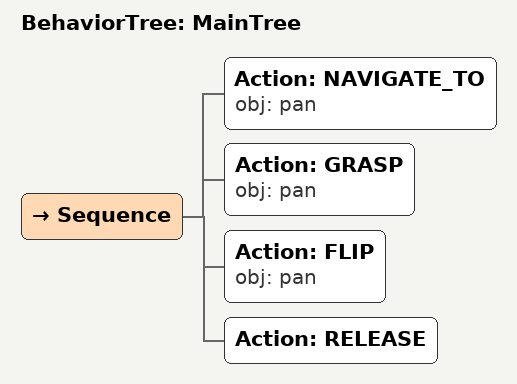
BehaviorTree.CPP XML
<root main_tree_to_execute="MainTree">
  <BehaviorTree ID="MainTree">
    <Sequence>
      <!-- Navigate to pan -->
      <Action ID="NAVIGATE_TO" obj="pan"/>
      <!-- Grasp pan -->
      <Action ID="GRASP" obj="pan"/>
      <!-- Flip pan upright -->
      <Action ID="FLIP" obj="pan"/>
      <!-- Release -->
      <Action ID="RELEASE"/>
    </Sequence>
  </BehaviorTree>
</root>
